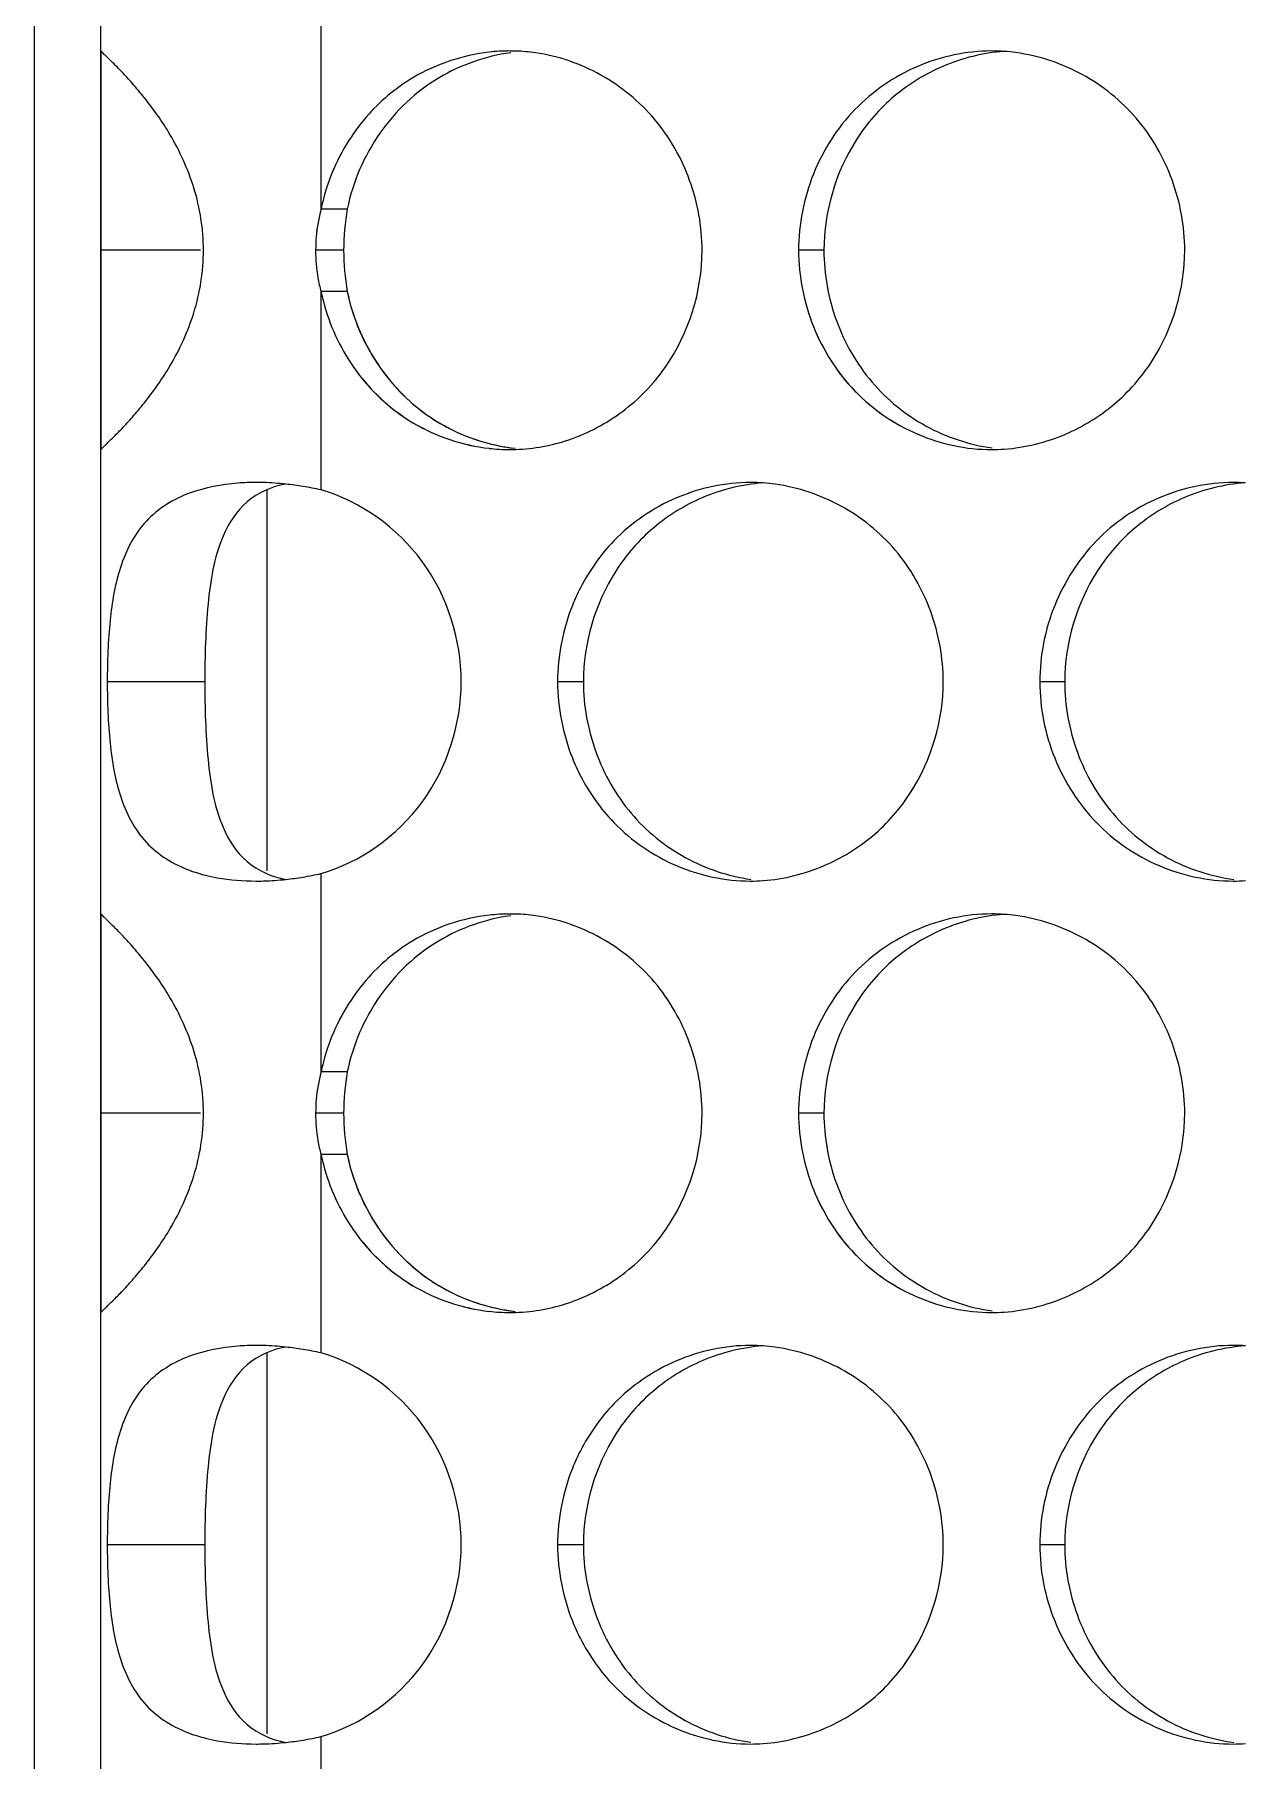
# Model space of a CAD drawing. Header units: millimetres. Extents: x 1177 to 4147, y 93 to 2194.
# Drawn here: x 1597.49 to 1615.72, y 1661.12 to 1687.1 of the extents above; entities that cross this region are included whole.
import ezdxf

# ---------------------------------------------------------------- set-up
doc = ezdxf.new("R2010")
doc.units = ezdxf.units.MM
doc.header["$LTSCALE"] = 0.1
doc.layers.get('0').update_dxf_attribs({"lineweight": 13})
doc.layers.add('标注', color=251, linetype='Continuous', lineweight=9)

msp = doc.modelspace()

# ---------------------------------------------------------------- linework, layer by layer
for p, q in [((1597.49, 1344.895), (1597.49, 1918.895)), ((1598.49, 1647.885), (1598.49, 1875.712)), ((1601.804, 1684.477), (1601.804, 1687.465)), ((1601.804, 1684.477), (1601.804, 1687.464)), ((1601.804, 1680.248), (1601.804, 1683.235)), ((1601.804, 1680.248), (1601.804, 1683.235)), ((1601.804, 1671.486), (1601.804, 1674.474)), ((1601.804, 1671.487), (1601.804, 1674.474)), ((1601.804, 1667.258), (1601.804, 1670.245)), ((1601.804, 1667.258), (1601.804, 1670.245)), ((1601.804, 1658.496), (1601.804, 1661.484)), ((1601.804, 1658.497), (1601.804, 1661.484))]:
    msp.add_line(p, q)
at = {"layer": '标注'}
for p, q in [((1598.49, 1686.856), (1598.49, 1693.847)), ((1598.49, 1686.856), (1598.49, 1680.856)), ((1602.199, 1684.477), (1601.804, 1684.477)), ((1602.199, 1684.477), (1601.804, 1684.477)), ((1599.99, 1683.856), (1598.49, 1683.856)), ((1599.99, 1683.856), (1598.49, 1683.856)), ((1602.145, 1683.856), (1601.723, 1683.856)), ((1602.145, 1683.856), (1601.723, 1683.856)), ((1609.376, 1683.856), (1608.994, 1683.856)), ((1609.376, 1683.856), (1608.994, 1683.856)), ((1602.199, 1683.235), (1601.804, 1683.235)), ((1602.199, 1683.235), (1601.804, 1683.235)), ((1598.49, 1673.866), (1598.49, 1680.856)), ((1600.99, 1680.248), (1600.99, 1674.515)), ((1600.054, 1677.361), (1598.586, 1677.361)), ((1605.754, 1677.361), (1605.365, 1677.361)), ((1605.754, 1677.361), (1605.365, 1677.361)), ((1613.002, 1677.361), (1612.627, 1677.361)), ((1598.49, 1673.866), (1598.49, 1667.866)), ((1602.199, 1671.487), (1601.804, 1671.487)), ((1602.199, 1671.487), (1601.804, 1671.487)), ((1599.99, 1670.866), (1598.49, 1670.866)), ((1599.99, 1670.866), (1598.49, 1670.866)), ((1602.145, 1670.866), (1601.723, 1670.866)), ((1602.145, 1670.866), (1601.723, 1670.866)), ((1609.376, 1670.866), (1608.994, 1670.866)), ((1609.376, 1670.866), (1608.994, 1670.866)), ((1602.199, 1670.245), (1601.804, 1670.245)), ((1602.199, 1670.245), (1601.804, 1670.245)), ((1598.49, 1660.875), (1598.49, 1667.866)), ((1600.99, 1667.258), (1600.99, 1661.525)), ((1600.054, 1664.371), (1598.586, 1664.371)), ((1605.754, 1664.371), (1605.365, 1664.371)), ((1605.754, 1664.371), (1605.365, 1664.371)), ((1613.002, 1664.371), (1612.627, 1664.371))]:
    msp.add_line(p, q, dxfattribs=at)
for centre, radius, start, end in [((1604.65, 1684.054), 2.802, 90.0177, 96.4449), ((1604.65, 1684.054), 2.802, 90.0177, 96.4449), ((1604.649, 1684.108), 2.747, 88.1301, 90.0018), ((1604.649, 1684.108), 2.747, 88.1301, 90.0018), ((1604.651, 1684.154), 2.702, 81.8471, 88.1347), ((1604.651, 1684.154), 2.702, 81.8471, 88.1347), ((1611.9, 1684.16), 2.696, 85.9382, 89.991), ((1611.9, 1684.16), 2.696, 85.9382, 89.991), ((1611.895, 1684.098), 2.759, 82.2487, 85.9388), ((1611.895, 1684.098), 2.759, 82.2487, 85.9388), ((1604.723, 1683.881), 2.979, 165.4586, 168.4449), ((1604.723, 1683.881), 2.979, 165.4586, 168.4449), ((1604.167, 1683.853), 2.444, 165.1989, 175.0623), ((1605.733, 1683.858), 3.588, 170.0517, 180.0201), ((1605.733, 1683.858), 3.588, 170.0517, 180.0201), ((1604.167, 1683.853), 2.444, 170.852, 175.0623), ((1604.141, 1683.856), 2.418, 175.0848, 179.9974), ((1604.141, 1683.856), 2.418, 175.0848, 179.9974), ((1604.15, 1683.857), 2.428, 180.0174, 189.8517), ((1604.15, 1683.857), 2.428, 180.0174, 189.8517), ((1605.733, 1683.855), 3.588, 179.9799, 189.9483), ((1605.733, 1683.855), 3.588, 179.9799, 189.9483), ((1604.173, 1683.861), 2.451, 189.8577, 194.7995), ((1604.173, 1683.861), 2.451, 189.8577, 194.7995), ((1604.723, 1683.832), 2.979, 191.5551, 194.5414), ((1604.723, 1683.832), 2.979, 191.5551, 194.5414), ((1604.65, 1683.659), 2.802, 263.5551, 269.9823), ((1604.65, 1683.659), 2.802, 263.5551, 269.9823), ((1604.649, 1683.604), 2.747, 269.9982, 271.8699), ((1604.649, 1683.604), 2.747, 269.9982, 271.8699), ((1611.9, 1683.552), 2.696, 270.009, 274.0618), ((1611.9, 1683.552), 2.696, 270.009, 274.0618), ((1600.787, 1675.793), 4.569, 80.5968, 83.849), ((1600.764, 1675.653), 4.712, 77.2525, 80.6025), ((1608.267, 1677.671), 2.69, 85.8545, 89.9907), ((1608.267, 1677.671), 2.69, 85.8545, 89.9907), ((1608.263, 1677.607), 2.754, 82.091, 85.8551), ((1608.263, 1677.607), 2.754, 82.091, 85.8551), ((1615.536, 1677.659), 2.702, 86.0214, 89.9914), ((1600.764, 1679.07), 4.712, 279.3975, 282.7475), ((1600.787, 1678.929), 4.569, 276.151, 279.4032), ((1608.267, 1677.051), 2.69, 270.0093, 274.1455), ((1608.267, 1677.051), 2.69, 270.0093, 274.1455), ((1615.536, 1677.063), 2.702, 270.0086, 273.9786), ((1604.65, 1671.063), 2.802, 90.0177, 96.4449), ((1604.65, 1671.063), 2.802, 90.0177, 96.4449), ((1604.649, 1671.118), 2.747, 88.1301, 90.0018), ((1604.649, 1671.118), 2.747, 88.1301, 90.0018), ((1604.651, 1671.164), 2.702, 81.8471, 88.1347), ((1604.651, 1671.164), 2.702, 81.8471, 88.1347), ((1611.9, 1671.17), 2.696, 85.9382, 89.991), ((1611.9, 1671.17), 2.696, 85.9382, 89.991), ((1611.895, 1671.107), 2.759, 82.2487, 85.9388), ((1611.895, 1671.107), 2.759, 82.2487, 85.9388), ((1604.723, 1670.89), 2.979, 165.4586, 168.4449), ((1604.723, 1670.89), 2.979, 165.4586, 168.4449), ((1604.167, 1670.863), 2.444, 165.1989, 175.0623), ((1604.167, 1670.863), 2.444, 165.1989, 175.0623), ((1605.733, 1670.867), 3.588, 170.0517, 180.0201), ((1605.733, 1670.867), 3.588, 170.0517, 180.0201), ((1604.141, 1670.866), 2.418, 175.0848, 179.9974), ((1604.141, 1670.866), 2.418, 175.0848, 179.9974), ((1604.15, 1670.867), 2.428, 180.0174, 189.8517), ((1604.15, 1670.867), 2.428, 180.0174, 189.8517), ((1605.733, 1670.865), 3.588, 179.9799, 189.9483), ((1605.733, 1670.865), 3.588, 179.9799, 189.9483), ((1604.173, 1670.871), 2.451, 189.8577, 194.7995), ((1604.173, 1670.871), 2.451, 189.8577, 194.7995), ((1604.723, 1670.842), 2.979, 191.5551, 194.5414), ((1604.723, 1670.842), 2.979, 191.5551, 194.5414), ((1604.65, 1670.669), 2.802, 263.5551, 269.9823), ((1604.65, 1670.669), 2.802, 263.5551, 269.9823), ((1604.649, 1670.614), 2.747, 269.9982, 271.8699), ((1604.649, 1670.614), 2.747, 269.9982, 271.8699), ((1611.9, 1670.562), 2.696, 270.009, 274.0618), ((1611.9, 1670.562), 2.696, 270.009, 274.0618), ((1600.787, 1662.803), 4.569, 80.5968, 83.849), ((1600.764, 1662.662), 4.712, 77.2525, 80.6025), ((1608.267, 1664.681), 2.69, 85.8545, 89.9907), ((1608.267, 1664.681), 2.69, 85.8545, 89.9907), ((1608.263, 1664.617), 2.754, 82.091, 85.8551), ((1608.263, 1664.617), 2.754, 82.091, 85.8551), ((1615.536, 1664.669), 2.702, 86.0214, 89.9914), ((1600.764, 1666.079), 4.712, 279.3975, 282.7475), ((1600.787, 1665.938), 4.569, 276.151, 279.4032), ((1608.267, 1664.061), 2.69, 270.0093, 274.1455), ((1608.267, 1664.061), 2.69, 270.0093, 274.1455), ((1615.536, 1664.073), 2.702, 270.0086, 273.9786)]:
    msp.add_arc(centre, radius, start, end, dxfattribs=at)
msp.add_spline([(2027.49, 1819.182), (1864.296, 1806.369), (1766.772, 1737.15), (1658.757, 1615.796), (1597.49, 1595.163)], degree=3, dxfattribs=at)
for points, knots in [([(1599.529, 1685.6), (1599.415, 1685.793), (1599.231, 1686.054), (1598.975, 1686.357), (1598.816, 1686.532), (1598.684, 1686.666), (1598.593, 1686.754), (1598.54, 1686.806), (1598.513, 1686.831), (1598.501, 1686.847), (1598.49, 1686.853), (1598.49, 1686.856)], [0, 0, 0, 0, 0.411334, 0.583273, 0.72846, 0.84462, 0.929419, 0.959592, 0.981476, 0.994971, 1, 1, 1, 1]), ([(1599.529, 1685.6), (1599.415, 1685.793), (1599.231, 1686.054), (1598.975, 1686.357), (1598.816, 1686.532), (1598.684, 1686.666), (1598.593, 1686.754), (1598.54, 1686.806), (1598.513, 1686.831), (1598.501, 1686.847), (1598.49, 1686.853), (1598.49, 1686.856)], [0, 0, 0, 0, 0.411334, 0.583273, 0.72846, 0.84462, 0.929419, 0.959592, 0.981476, 0.994971, 1, 1, 1, 1]), ([(1607.542, 1683.856), (1607.542, 1684.213), (1607.413, 1684.927), (1606.879, 1685.867), (1606.051, 1686.547), (1605.377, 1686.779), (1605.034, 1686.828)], [0, 0, 0, 0, 0.253589, 0.505104, 0.753724, 1, 1, 1, 1]), ([(1607.542, 1683.856), (1607.542, 1684.213), (1607.413, 1684.927), (1606.879, 1685.867), (1606.051, 1686.547), (1605.377, 1686.779), (1605.034, 1686.828)], [0, 0, 0, 0, 0.253589, 0.505104, 0.753724, 1, 1, 1, 1]), ([(1614.809, 1683.856), (1614.809, 1684.215), (1614.677, 1684.934), (1614.136, 1685.879), (1613.296, 1686.558), (1612.613, 1686.784), (1612.267, 1686.831)], [0, 0, 0, 0, 0.253362, 0.504807, 0.753291, 1, 1, 1, 1]), ([(1614.809, 1683.856), (1614.809, 1684.215), (1614.677, 1684.934), (1614.136, 1685.879), (1613.296, 1686.558), (1612.613, 1686.784), (1612.267, 1686.831)], [0, 0, 0, 0, 0.253362, 0.504807, 0.753291, 1, 1, 1, 1]), ([(1603.581, 1686.453), (1603.231, 1686.244), (1602.616, 1685.66), (1602.282, 1684.883), (1602.199, 1684.477)], [0, 0, 0, 0, 0.496153, 1, 1, 1, 1]), ([(1603.581, 1686.453), (1603.231, 1686.244), (1602.616, 1685.66), (1602.282, 1684.883), (1602.199, 1684.477)], [0, 0, 0, 0, 0.496153, 1, 1, 1, 1]), ([(1603.188, 1686.452), (1602.924, 1686.296), (1602.605, 1686.024), (1602.353, 1685.701), (1602.294, 1685.616)], [0, 0, 0, 0, 0.747671, 1, 1, 1, 1]), ([(1603.188, 1686.452), (1602.924, 1686.296), (1602.605, 1686.024), (1602.353, 1685.701), (1602.294, 1685.616)], [0, 0, 0, 0, 0.747671, 1, 1, 1, 1]), ([(1611.168, 1686.625), (1610.905, 1686.512), (1610.405, 1686.206), (1609.639, 1685.328), (1609.376, 1684.436), (1609.376, 1683.856)], [0, 0, 0, 0, 0.248135, 0.498077, 1, 1, 1, 1]), ([(1611.168, 1686.625), (1610.905, 1686.512), (1610.405, 1686.206), (1609.639, 1685.328), (1609.376, 1684.436), (1609.376, 1683.856)], [0, 0, 0, 0, 0.248135, 0.498077, 1, 1, 1, 1]), ([(1600.034, 1683.856), (1600.034, 1684.173), (1599.936, 1684.787), (1599.678, 1685.347), (1599.529, 1685.6)], [0, 0, 0, 0, 0.519273, 1, 1, 1, 1]), ([(1600.034, 1683.856), (1600.034, 1684.173), (1599.936, 1684.787), (1599.678, 1685.347), (1599.529, 1685.6)], [0, 0, 0, 0, 0.519273, 1, 1, 1, 1]), ([(1599.529, 1682.113), (1599.678, 1682.366), (1599.936, 1682.925), (1600.034, 1683.539), (1600.034, 1683.856)], [0, 0, 0, 0, 0.480727, 1, 1, 1, 1]), ([(1599.529, 1682.113), (1599.678, 1682.366), (1599.936, 1682.925), (1600.034, 1683.539), (1600.034, 1683.856)], [0, 0, 0, 0, 0.480727, 1, 1, 1, 1]), ([(1605.535, 1681.005), (1605.824, 1681.103), (1606.377, 1681.395), (1607.244, 1682.285), (1607.542, 1683.24), (1607.542, 1683.856)], [0, 0, 0, 0, 0.248219, 0.498355, 1, 1, 1, 1]), ([(1605.535, 1681.005), (1605.824, 1681.103), (1606.377, 1681.395), (1607.244, 1682.285), (1607.542, 1683.24), (1607.542, 1683.856)], [0, 0, 0, 0, 0.248219, 0.498355, 1, 1, 1, 1]), ([(1609.376, 1683.856), (1609.376, 1683.498), (1609.507, 1682.779), (1610.045, 1681.834), (1610.883, 1681.155), (1611.564, 1680.929), (1611.909, 1680.881)], [0, 0, 0, 0, 0.253649, 0.50519, 0.753532, 1, 1, 1, 1]), ([(1609.376, 1683.856), (1609.376, 1683.498), (1609.507, 1682.779), (1610.045, 1681.834), (1610.883, 1681.155), (1611.564, 1680.929), (1611.909, 1680.881)], [0, 0, 0, 0, 0.253649, 0.50519, 0.753532, 1, 1, 1, 1]), ([(1613.012, 1681.088), (1613.275, 1681.201), (1613.776, 1681.507), (1614.545, 1682.385), (1614.809, 1683.277), (1614.809, 1683.856)], [0, 0, 0, 0, 0.248395, 0.498438, 1, 1, 1, 1]), ([(1613.012, 1681.088), (1613.275, 1681.201), (1613.776, 1681.507), (1614.545, 1682.385), (1614.809, 1683.277), (1614.809, 1683.856)], [0, 0, 0, 0, 0.248395, 0.498438, 1, 1, 1, 1]), ([(1602.199, 1683.235), (1602.322, 1682.635), (1602.801, 1681.763), (1603.828, 1681.075), (1604.425, 1680.909), (1604.726, 1680.875)], [0, 0, 0, 0, 0.502195, 0.75184, 1, 1, 1, 1]), ([(1602.199, 1683.235), (1602.282, 1682.83), (1602.616, 1682.052), (1603.231, 1681.468), (1603.581, 1681.26)], [0, 0, 0, 0, 0.503847, 1, 1, 1, 1]), ([(1609.218, 1682.709), (1609.362, 1682.351), (1609.783, 1681.682), (1610.438, 1681.238), (1610.789, 1681.088)], [0, 0, 0, 0, 0.502933, 1, 1, 1, 1]), ([(1598.49, 1680.856), (1598.49, 1680.859), (1598.501, 1680.866), (1598.513, 1680.882), (1598.54, 1680.906), (1598.593, 1680.959), (1598.684, 1681.047), (1598.816, 1681.181), (1598.975, 1681.355), (1599.231, 1681.659), (1599.415, 1681.92), (1599.529, 1682.113)], [0, 0, 0, 0, 0.005029, 0.018524, 0.040408, 0.070581, 0.15538, 0.27154, 0.416727, 0.588666, 1, 1, 1, 1]), ([(1598.49, 1680.856), (1598.49, 1680.859), (1598.501, 1680.866), (1598.513, 1680.882), (1598.54, 1680.906), (1598.593, 1680.959), (1598.684, 1681.047), (1598.816, 1681.181), (1598.975, 1681.355), (1599.231, 1681.659), (1599.415, 1681.92), (1599.529, 1682.113)], [0, 0, 0, 0, 0.005029, 0.018524, 0.040408, 0.070581, 0.15538, 0.27154, 0.416727, 0.588666, 1, 1, 1, 1]), ([(1602.294, 1682.097), (1602.528, 1681.762), (1603.137, 1681.184), (1603.934, 1680.92), (1604.336, 1680.875)], [0, 0, 0, 0, 0.502556, 1, 1, 1, 1]), ([(1602.294, 1682.097), (1602.353, 1682.012), (1602.605, 1681.688), (1602.924, 1681.417), (1603.188, 1681.26)], [0, 0, 0, 0, 0.252329, 1, 1, 1, 1]), ([(1599.826, 1680.2), (1599.583, 1680.11), (1599.114, 1679.823), (1598.865, 1679.334), (1598.783, 1679.081)], [0, 0, 0, 0, 0.492021, 1, 1, 1, 1]), ([(1600.826, 1680.361), (1600.735, 1680.361), (1600.397, 1680.349), (1600.058, 1680.286), (1599.826, 1680.2)], [0, 0, 0, 0, 0.267795, 1, 1, 1, 1]), ([(1601.27, 1680.337), (1601.061, 1680.298), (1600.65, 1680.117), (1600.412, 1679.744), (1600.329, 1679.551)], [0, 0, 0, 0, 0.503158, 1, 1, 1, 1]), ([(1601.276, 1680.336), (1601.163, 1680.348), (1601.013, 1680.359), (1600.863, 1680.361), (1600.826, 1680.361)], [0, 0, 0, 0, 0.755047, 1, 1, 1, 1]), ([(1603.915, 1677.361), (1603.915, 1677.996), (1603.512, 1679.288), (1602.401, 1680.074), (1601.804, 1680.248)], [0, 0, 0, 0, 0.504977, 1, 1, 1, 1]), ([(1611.173, 1677.361), (1611.173, 1677.719), (1611.042, 1678.437), (1610.504, 1679.381), (1609.667, 1680.06), (1608.987, 1680.287), (1608.642, 1680.335)], [0, 0, 0, 0, 0.253482, 0.504988, 0.753424, 1, 1, 1, 1]), ([(1611.173, 1677.361), (1611.173, 1677.719), (1611.042, 1678.437), (1610.504, 1679.381), (1609.667, 1680.06), (1608.987, 1680.287), (1608.642, 1680.335)], [0, 0, 0, 0, 0.253482, 0.504988, 0.753424, 1, 1, 1, 1]), ([(1607.544, 1680.13), (1607.281, 1680.017), (1606.782, 1679.711), (1606.016, 1678.832), (1605.754, 1677.94), (1605.754, 1677.361)], [0, 0, 0, 0, 0.248013, 0.497923, 1, 1, 1, 1]), ([(1607.544, 1680.13), (1607.281, 1680.017), (1606.782, 1679.711), (1606.016, 1678.832), (1605.754, 1677.94), (1605.754, 1677.361)], [0, 0, 0, 0, 0.248013, 0.497923, 1, 1, 1, 1]), ([(1614.797, 1680.13), (1614.533, 1680.017), (1614.033, 1679.711), (1613.266, 1678.833), (1613.002, 1677.941), (1613.002, 1677.361)], [0, 0, 0, 0, 0.248254, 0.498229, 1, 1, 1, 1]), ([(1600.329, 1679.551), (1600.192, 1679.231), (1600.075, 1678.487), (1600.054, 1677.752), (1600.054, 1677.361)], [0, 0, 0, 0, 0.47064, 1, 1, 1, 1]), ([(1606.214, 1679.482), (1606.013, 1679.274), (1605.785, 1678.951), (1605.625, 1678.599), (1605.589, 1678.508)], [0, 0, 0, 0, 0.747989, 1, 1, 1, 1]), ([(1606.214, 1679.482), (1606.013, 1679.274), (1605.785, 1678.951), (1605.625, 1678.599), (1605.589, 1678.508)], [0, 0, 0, 0, 0.747989, 1, 1, 1, 1]), ([(1598.783, 1679.081), (1598.701, 1678.824), (1598.607, 1678.248), (1598.586, 1677.67), (1598.586, 1677.361)], [0, 0, 0, 0, 0.466285, 1, 1, 1, 1]), ([(1598.586, 1677.361), (1598.586, 1677.052), (1598.607, 1676.474), (1598.701, 1675.899), (1598.783, 1675.642)], [0, 0, 0, 0, 0.533715, 1, 1, 1, 1]), ([(1600.054, 1677.361), (1600.054, 1676.97), (1600.075, 1676.235), (1600.192, 1675.491), (1600.329, 1675.172)], [0, 0, 0, 0, 0.52936, 1, 1, 1, 1]), ([(1601.804, 1674.474), (1602.401, 1674.648), (1603.512, 1675.435), (1603.915, 1676.727), (1603.915, 1677.361)], [0, 0, 0, 0, 0.495023, 1, 1, 1, 1]), ([(1605.754, 1677.361), (1605.754, 1677.003), (1605.885, 1676.286), (1606.42, 1675.342), (1607.254, 1674.663), (1607.933, 1674.435), (1608.277, 1674.387)], [0, 0, 0, 0, 0.253771, 0.505372, 0.753666, 1, 1, 1, 1]), ([(1605.754, 1677.361), (1605.754, 1677.003), (1605.885, 1676.286), (1606.42, 1675.342), (1607.254, 1674.663), (1607.933, 1674.435), (1608.277, 1674.387)], [0, 0, 0, 0, 0.253771, 0.505372, 0.753666, 1, 1, 1, 1]), ([(1609.378, 1674.593), (1609.642, 1674.706), (1610.142, 1675.011), (1610.909, 1675.89), (1611.173, 1676.782), (1611.173, 1677.361)], [0, 0, 0, 0, 0.248275, 0.498285, 1, 1, 1, 1]), ([(1609.378, 1674.593), (1609.642, 1674.706), (1610.142, 1675.011), (1610.909, 1675.89), (1611.173, 1676.782), (1611.173, 1677.361)], [0, 0, 0, 0, 0.248275, 0.498285, 1, 1, 1, 1]), ([(1613.002, 1677.361), (1613.002, 1677.002), (1613.134, 1676.282), (1613.675, 1675.336), (1614.516, 1674.657), (1615.2, 1674.432), (1615.546, 1674.385)], [0, 0, 0, 0, 0.253529, 0.50501, 0.753401, 1, 1, 1, 1]), ([(1605.589, 1676.214), (1605.625, 1676.123), (1605.785, 1675.771), (1606.013, 1675.449), (1606.214, 1675.241)], [0, 0, 0, 0, 0.252011, 1, 1, 1, 1]), ([(1605.589, 1676.214), (1605.625, 1676.123), (1605.785, 1675.771), (1606.013, 1675.449), (1606.214, 1675.241)], [0, 0, 0, 0, 0.252011, 1, 1, 1, 1]), ([(1598.783, 1675.642), (1598.865, 1675.388), (1599.114, 1674.899), (1599.583, 1674.613), (1599.826, 1674.523)], [0, 0, 0, 0, 0.507979, 1, 1, 1, 1]), ([(1600.329, 1675.172), (1600.412, 1674.978), (1600.65, 1674.606), (1601.061, 1674.424), (1601.27, 1674.386)], [0, 0, 0, 0, 0.496842, 1, 1, 1, 1]), ([(1600.063, 1674.449), (1600.122, 1674.434), (1600.373, 1674.381), (1600.631, 1674.362), (1600.826, 1674.361)], [0, 0, 0, 0, 0.237726, 1, 1, 1, 1]), ([(1600.826, 1674.361), (1600.863, 1674.361), (1601.013, 1674.363), (1601.163, 1674.374), (1601.276, 1674.386)], [0, 0, 0, 0, 0.244953, 1, 1, 1, 1]), ([(1599.529, 1672.609), (1599.415, 1672.802), (1599.231, 1673.064), (1598.975, 1673.367), (1598.816, 1673.541), (1598.684, 1673.676), (1598.593, 1673.764), (1598.54, 1673.816), (1598.513, 1673.84), (1598.501, 1673.857), (1598.49, 1673.863), (1598.49, 1673.866)], [0, 0, 0, 0, 0.411334, 0.583273, 0.72846, 0.84462, 0.929419, 0.959592, 0.981476, 0.994971, 1, 1, 1, 1]), ([(1599.529, 1672.609), (1599.415, 1672.802), (1599.231, 1673.064), (1598.975, 1673.367), (1598.816, 1673.541), (1598.684, 1673.676), (1598.593, 1673.764), (1598.54, 1673.816), (1598.513, 1673.84), (1598.501, 1673.857), (1598.49, 1673.863), (1598.49, 1673.866)], [0, 0, 0, 0, 0.411334, 0.583273, 0.72846, 0.84462, 0.929419, 0.959592, 0.981476, 0.994971, 1, 1, 1, 1]), ([(1607.542, 1670.866), (1607.542, 1671.222), (1607.413, 1671.937), (1606.879, 1672.877), (1606.051, 1673.556), (1605.377, 1673.789), (1605.034, 1673.838)], [0, 0, 0, 0, 0.253589, 0.505104, 0.753724, 1, 1, 1, 1]), ([(1607.542, 1670.866), (1607.542, 1671.222), (1607.413, 1671.937), (1606.879, 1672.877), (1606.051, 1673.556), (1605.377, 1673.789), (1605.034, 1673.838)], [0, 0, 0, 0, 0.253589, 0.505104, 0.753724, 1, 1, 1, 1]), ([(1614.809, 1670.866), (1614.809, 1671.225), (1614.677, 1671.944), (1614.136, 1672.889), (1613.296, 1673.568), (1612.613, 1673.794), (1612.267, 1673.841)], [0, 0, 0, 0, 0.253362, 0.504807, 0.753291, 1, 1, 1, 1]), ([(1614.809, 1670.866), (1614.809, 1671.225), (1614.677, 1671.944), (1614.136, 1672.889), (1613.296, 1673.568), (1612.613, 1673.794), (1612.267, 1673.841)], [0, 0, 0, 0, 0.253362, 0.504807, 0.753291, 1, 1, 1, 1]), ([(1603.581, 1673.462), (1603.231, 1673.254), (1602.616, 1672.67), (1602.282, 1671.892), (1602.199, 1671.487)], [0, 0, 0, 0, 0.496153, 1, 1, 1, 1]), ([(1603.581, 1673.462), (1603.231, 1673.254), (1602.616, 1672.67), (1602.282, 1671.892), (1602.199, 1671.487)], [0, 0, 0, 0, 0.496153, 1, 1, 1, 1]), ([(1603.188, 1673.462), (1602.924, 1673.305), (1602.605, 1673.034), (1602.353, 1672.71), (1602.294, 1672.625)], [0, 0, 0, 0, 0.747671, 1, 1, 1, 1]), ([(1603.188, 1673.462), (1602.924, 1673.305), (1602.605, 1673.034), (1602.353, 1672.71), (1602.294, 1672.625)], [0, 0, 0, 0, 0.747671, 1, 1, 1, 1]), ([(1611.168, 1673.635), (1610.905, 1673.522), (1610.405, 1673.216), (1609.639, 1672.337), (1609.376, 1671.445), (1609.376, 1670.866)], [0, 0, 0, 0, 0.248135, 0.498077, 1, 1, 1, 1]), ([(1611.168, 1673.635), (1610.905, 1673.522), (1610.405, 1673.216), (1609.639, 1672.337), (1609.376, 1671.445), (1609.376, 1670.866)], [0, 0, 0, 0, 0.248135, 0.498077, 1, 1, 1, 1]), ([(1600.034, 1670.866), (1600.034, 1671.183), (1599.936, 1671.797), (1599.678, 1672.357), (1599.529, 1672.609)], [0, 0, 0, 0, 0.519273, 1, 1, 1, 1]), ([(1600.034, 1670.866), (1600.034, 1671.183), (1599.936, 1671.797), (1599.678, 1672.357), (1599.529, 1672.609)], [0, 0, 0, 0, 0.519273, 1, 1, 1, 1]), ([(1599.529, 1669.123), (1599.678, 1669.375), (1599.936, 1669.935), (1600.034, 1670.549), (1600.034, 1670.866)], [0, 0, 0, 0, 0.480727, 1, 1, 1, 1]), ([(1599.529, 1669.123), (1599.678, 1669.375), (1599.936, 1669.935), (1600.034, 1670.549), (1600.034, 1670.866)], [0, 0, 0, 0, 0.480727, 1, 1, 1, 1]), ([(1605.535, 1668.014), (1605.824, 1668.112), (1606.377, 1668.404), (1607.244, 1669.295), (1607.542, 1670.25), (1607.542, 1670.866)], [0, 0, 0, 0, 0.248219, 0.498355, 1, 1, 1, 1]), ([(1605.535, 1668.014), (1605.824, 1668.112), (1606.377, 1668.404), (1607.244, 1669.295), (1607.542, 1670.25), (1607.542, 1670.866)], [0, 0, 0, 0, 0.248219, 0.498355, 1, 1, 1, 1]), ([(1609.376, 1670.866), (1609.376, 1670.507), (1609.507, 1669.788), (1610.045, 1668.844), (1610.883, 1668.165), (1611.564, 1667.938), (1611.909, 1667.891)], [0, 0, 0, 0, 0.253649, 0.50519, 0.753532, 1, 1, 1, 1]), ([(1609.376, 1670.866), (1609.376, 1670.507), (1609.507, 1669.788), (1610.045, 1668.844), (1610.883, 1668.165), (1611.564, 1667.938), (1611.909, 1667.891)], [0, 0, 0, 0, 0.253649, 0.50519, 0.753532, 1, 1, 1, 1]), ([(1613.012, 1668.098), (1613.275, 1668.21), (1613.776, 1668.516), (1614.545, 1669.394), (1614.809, 1670.287), (1614.809, 1670.866)], [0, 0, 0, 0, 0.248395, 0.498438, 1, 1, 1, 1]), ([(1613.012, 1668.098), (1613.275, 1668.21), (1613.776, 1668.516), (1614.545, 1669.394), (1614.809, 1670.287), (1614.809, 1670.866)], [0, 0, 0, 0, 0.248395, 0.498438, 1, 1, 1, 1]), ([(1602.199, 1670.245), (1602.322, 1669.644), (1602.801, 1668.773), (1603.828, 1668.085), (1604.425, 1667.918), (1604.726, 1667.884)], [0, 0, 0, 0, 0.502195, 0.75184, 1, 1, 1, 1]), ([(1602.199, 1670.245), (1602.282, 1669.84), (1602.616, 1669.062), (1603.231, 1668.478), (1603.581, 1668.27)], [0, 0, 0, 0, 0.503847, 1, 1, 1, 1]), ([(1609.218, 1669.719), (1609.362, 1669.36), (1609.783, 1668.692), (1610.438, 1668.248), (1610.789, 1668.098)], [0, 0, 0, 0, 0.502933, 1, 1, 1, 1]), ([(1598.49, 1667.866), (1598.49, 1667.869), (1598.501, 1667.875), (1598.513, 1667.892), (1598.54, 1667.916), (1598.593, 1667.968), (1598.684, 1668.056), (1598.816, 1668.191), (1598.975, 1668.365), (1599.231, 1668.668), (1599.415, 1668.93), (1599.529, 1669.123)], [0, 0, 0, 0, 0.005029, 0.018524, 0.040408, 0.070581, 0.15538, 0.27154, 0.416727, 0.588666, 1, 1, 1, 1]), ([(1598.49, 1667.866), (1598.49, 1667.869), (1598.501, 1667.875), (1598.513, 1667.892), (1598.54, 1667.916), (1598.593, 1667.968), (1598.684, 1668.056), (1598.816, 1668.191), (1598.975, 1668.365), (1599.231, 1668.668), (1599.415, 1668.93), (1599.529, 1669.123)], [0, 0, 0, 0, 0.005029, 0.018524, 0.040408, 0.070581, 0.15538, 0.27154, 0.416727, 0.588666, 1, 1, 1, 1]), ([(1602.294, 1669.106), (1602.528, 1668.772), (1603.137, 1668.194), (1603.934, 1667.929), (1604.336, 1667.884)], [0, 0, 0, 0, 0.502556, 1, 1, 1, 1]), ([(1602.294, 1669.106), (1602.353, 1669.022), (1602.605, 1668.698), (1602.924, 1668.427), (1603.188, 1668.27)], [0, 0, 0, 0, 0.252329, 1, 1, 1, 1]), ([(1599.826, 1667.209), (1599.583, 1667.119), (1599.114, 1666.833), (1598.865, 1666.344), (1598.783, 1666.09)], [0, 0, 0, 0, 0.492021, 1, 1, 1, 1]), ([(1600.826, 1667.37), (1600.735, 1667.37), (1600.397, 1667.358), (1600.058, 1667.295), (1599.826, 1667.209)], [0, 0, 0, 0, 0.267795, 1, 1, 1, 1]), ([(1601.27, 1667.346), (1601.061, 1667.308), (1600.65, 1667.126), (1600.412, 1666.754), (1600.329, 1666.56)], [0, 0, 0, 0, 0.503158, 1, 1, 1, 1]), ([(1601.276, 1667.346), (1601.163, 1667.358), (1601.013, 1667.368), (1600.863, 1667.371), (1600.826, 1667.37)], [0, 0, 0, 0, 0.755047, 1, 1, 1, 1]), ([(1603.915, 1664.371), (1603.915, 1665.005), (1603.512, 1666.297), (1602.401, 1667.083), (1601.804, 1667.258)], [0, 0, 0, 0, 0.504977, 1, 1, 1, 1]), ([(1611.173, 1664.371), (1611.173, 1664.729), (1611.042, 1665.447), (1610.504, 1666.39), (1609.667, 1667.07), (1608.987, 1667.297), (1608.642, 1667.345)], [0, 0, 0, 0, 0.253482, 0.504988, 0.753424, 1, 1, 1, 1]), ([(1611.173, 1664.371), (1611.173, 1664.729), (1611.042, 1665.447), (1610.504, 1666.39), (1609.667, 1667.07), (1608.987, 1667.297), (1608.642, 1667.345)], [0, 0, 0, 0, 0.253482, 0.504988, 0.753424, 1, 1, 1, 1]), ([(1607.544, 1667.139), (1607.281, 1667.027), (1606.782, 1666.721), (1606.016, 1665.842), (1605.754, 1664.95), (1605.754, 1664.371)], [0, 0, 0, 0, 0.248013, 0.497923, 1, 1, 1, 1]), ([(1607.544, 1667.139), (1607.281, 1667.027), (1606.782, 1666.721), (1606.016, 1665.842), (1605.754, 1664.95), (1605.754, 1664.371)], [0, 0, 0, 0, 0.248013, 0.497923, 1, 1, 1, 1]), ([(1614.797, 1667.139), (1614.533, 1667.027), (1614.033, 1666.721), (1613.266, 1665.842), (1613.002, 1664.95), (1613.002, 1664.371)], [0, 0, 0, 0, 0.248254, 0.498229, 1, 1, 1, 1]), ([(1600.329, 1666.56), (1600.192, 1666.241), (1600.075, 1665.497), (1600.054, 1664.762), (1600.054, 1664.371)], [0, 0, 0, 0, 0.47064, 1, 1, 1, 1]), ([(1606.214, 1666.491), (1606.013, 1666.283), (1605.785, 1665.961), (1605.625, 1665.609), (1605.589, 1665.518)], [0, 0, 0, 0, 0.747989, 1, 1, 1, 1]), ([(1606.214, 1666.491), (1606.013, 1666.283), (1605.785, 1665.961), (1605.625, 1665.609), (1605.589, 1665.518)], [0, 0, 0, 0, 0.747989, 1, 1, 1, 1]), ([(1598.783, 1666.09), (1598.701, 1665.833), (1598.607, 1665.258), (1598.586, 1664.679), (1598.586, 1664.371)], [0, 0, 0, 0, 0.466285, 1, 1, 1, 1]), ([(1598.586, 1664.371), (1598.586, 1664.062), (1598.607, 1663.484), (1598.701, 1662.908), (1598.783, 1662.651)], [0, 0, 0, 0, 0.533715, 1, 1, 1, 1]), ([(1600.054, 1664.371), (1600.054, 1663.98), (1600.075, 1663.245), (1600.192, 1662.501), (1600.329, 1662.181)], [0, 0, 0, 0, 0.52936, 1, 1, 1, 1]), ([(1601.804, 1661.484), (1602.401, 1661.658), (1603.512, 1662.444), (1603.915, 1663.736), (1603.915, 1664.371)], [0, 0, 0, 0, 0.495023, 1, 1, 1, 1]), ([(1605.754, 1664.371), (1605.754, 1664.013), (1605.885, 1663.295), (1606.42, 1662.352), (1607.254, 1661.672), (1607.933, 1661.445), (1608.277, 1661.397)], [0, 0, 0, 0, 0.253771, 0.505372, 0.753666, 1, 1, 1, 1]), ([(1605.754, 1664.371), (1605.754, 1664.013), (1605.885, 1663.295), (1606.42, 1662.352), (1607.254, 1661.672), (1607.933, 1661.445), (1608.277, 1661.397)], [0, 0, 0, 0, 0.253771, 0.505372, 0.753666, 1, 1, 1, 1]), ([(1609.378, 1661.603), (1609.642, 1661.715), (1610.142, 1662.021), (1610.909, 1662.9), (1611.173, 1663.792), (1611.173, 1664.371)], [0, 0, 0, 0, 0.248275, 0.498285, 1, 1, 1, 1]), ([(1609.378, 1661.603), (1609.642, 1661.715), (1610.142, 1662.021), (1610.909, 1662.9), (1611.173, 1663.792), (1611.173, 1664.371)], [0, 0, 0, 0, 0.248275, 0.498285, 1, 1, 1, 1]), ([(1613.002, 1664.371), (1613.002, 1664.012), (1613.134, 1663.291), (1613.675, 1662.346), (1614.516, 1661.667), (1615.2, 1661.441), (1615.546, 1661.395)], [0, 0, 0, 0, 0.253529, 0.50501, 0.753401, 1, 1, 1, 1]), ([(1605.589, 1663.224), (1605.625, 1663.133), (1605.785, 1662.781), (1606.013, 1662.458), (1606.214, 1662.25)], [0, 0, 0, 0, 0.252011, 1, 1, 1, 1]), ([(1605.589, 1663.224), (1605.625, 1663.133), (1605.785, 1662.781), (1606.013, 1662.458), (1606.214, 1662.25)], [0, 0, 0, 0, 0.252011, 1, 1, 1, 1]), ([(1598.783, 1662.651), (1598.865, 1662.397), (1599.114, 1661.909), (1599.583, 1661.622), (1599.826, 1661.532)], [0, 0, 0, 0, 0.507979, 1, 1, 1, 1]), ([(1600.329, 1662.181), (1600.412, 1661.988), (1600.65, 1661.615), (1601.061, 1661.434), (1601.27, 1661.395)], [0, 0, 0, 0, 0.496842, 1, 1, 1, 1]), ([(1600.063, 1661.459), (1600.122, 1661.444), (1600.373, 1661.391), (1600.631, 1661.371), (1600.826, 1661.371)], [0, 0, 0, 0, 0.237726, 1, 1, 1, 1]), ([(1600.826, 1661.371), (1600.863, 1661.371), (1601.013, 1661.373), (1601.163, 1661.383), (1601.276, 1661.396)], [0, 0, 0, 0, 0.244953, 1, 1, 1, 1])]:
    msp.add_open_spline(points, degree=3, knots=knots, dxfattribs=at)
for points in [[(1604.336, 1686.838), (1603.934, 1686.793), (1603.535, 1686.658), (1603.188, 1686.452)], [(1604.336, 1686.838), (1603.934, 1686.793), (1603.535, 1686.658), (1603.188, 1686.452)], [(1604.66, 1686.83), (1604.283, 1686.778), (1603.909, 1686.647), (1603.581, 1686.453)], [(1604.66, 1686.83), (1604.283, 1686.778), (1603.909, 1686.647), (1603.581, 1686.453)], [(1611.9, 1686.856), (1611.522, 1686.856), (1611.137, 1686.773), (1610.789, 1686.625)], [(1611.9, 1686.856), (1611.522, 1686.856), (1611.137, 1686.773), (1610.789, 1686.625)], [(1612.086, 1686.85), (1611.772, 1686.827), (1611.458, 1686.749), (1611.168, 1686.625)], [(1612.086, 1686.85), (1611.772, 1686.827), (1611.458, 1686.749), (1611.168, 1686.625)], [(1610.789, 1686.625), (1610.438, 1686.474), (1610.11, 1686.251), (1609.844, 1685.977)], [(1610.789, 1686.625), (1610.438, 1686.474), (1610.11, 1686.251), (1609.844, 1685.977)], [(1609.844, 1685.977), (1609.576, 1685.7), (1609.361, 1685.362), (1609.218, 1685.004)], [(1609.844, 1685.977), (1609.576, 1685.7), (1609.361, 1685.362), (1609.218, 1685.004)], [(1602.294, 1685.616), (1602.087, 1685.319), (1601.93, 1684.979), (1601.839, 1684.629)], [(1602.294, 1685.616), (1602.087, 1685.319), (1601.93, 1684.979), (1601.839, 1684.629)], [(1609.218, 1685.004), (1609.073, 1684.642), (1608.994, 1684.246), (1608.994, 1683.856)], [(1609.218, 1685.004), (1609.073, 1684.642), (1608.994, 1684.246), (1608.994, 1683.856)], [(1608.994, 1683.856), (1608.994, 1683.467), (1609.073, 1683.071), (1609.218, 1682.709)], [(1608.994, 1683.856), (1608.994, 1683.467), (1609.073, 1683.071), (1609.218, 1682.709)], [(1601.839, 1683.084), (1601.93, 1682.733), (1602.087, 1682.394), (1602.294, 1682.097)], [(1601.839, 1683.084), (1601.93, 1682.733), (1602.087, 1682.394), (1602.294, 1682.097)], [(1609.218, 1682.709), (1609.361, 1682.351), (1609.576, 1682.013), (1609.844, 1681.736)], [(1609.844, 1681.736), (1610.11, 1681.461), (1610.438, 1681.238), (1610.789, 1681.088)], [(1603.188, 1681.26), (1603.535, 1681.054), (1603.934, 1680.92), (1604.336, 1680.875)], [(1603.581, 1681.26), (1603.927, 1681.054), (1604.326, 1680.92), (1604.726, 1680.875)], [(1604.739, 1680.858), (1605.009, 1680.867), (1605.28, 1680.918), (1605.535, 1681.005)], [(1604.739, 1680.858), (1605.009, 1680.867), (1605.28, 1680.918), (1605.535, 1681.005)], [(1610.789, 1681.088), (1611.137, 1680.939), (1611.522, 1680.856), (1611.9, 1680.856)], [(1610.789, 1681.088), (1611.137, 1680.939), (1611.522, 1680.856), (1611.9, 1680.856)], [(1612.09, 1680.863), (1612.406, 1680.885), (1612.721, 1680.964), (1613.012, 1681.088)], [(1612.09, 1680.863), (1612.406, 1680.885), (1612.721, 1680.964), (1613.012, 1681.088)], [(1608.268, 1680.361), (1607.89, 1680.361), (1607.505, 1680.278), (1607.158, 1680.129)], [(1608.268, 1680.361), (1607.89, 1680.361), (1607.505, 1680.278), (1607.158, 1680.129)], [(1608.457, 1680.354), (1608.145, 1680.331), (1607.832, 1680.253), (1607.544, 1680.13)], [(1608.457, 1680.354), (1608.145, 1680.331), (1607.832, 1680.253), (1607.544, 1680.13)], [(1615.537, 1680.361), (1615.158, 1680.361), (1614.772, 1680.278), (1614.424, 1680.129)], [(1615.72, 1680.355), (1615.404, 1680.333), (1615.088, 1680.254), (1614.797, 1680.13)], [(1607.158, 1680.129), (1606.807, 1679.979), (1606.479, 1679.756), (1606.214, 1679.482)], [(1607.158, 1680.129), (1606.807, 1679.979), (1606.479, 1679.756), (1606.214, 1679.482)], [(1614.424, 1680.129), (1614.073, 1679.979), (1613.744, 1679.756), (1613.478, 1679.482)], [(1613.478, 1679.482), (1613.21, 1679.205), (1612.995, 1678.867), (1612.851, 1678.508)], [(1605.589, 1678.508), (1605.444, 1678.147), (1605.365, 1677.751), (1605.365, 1677.361)], [(1605.589, 1678.508), (1605.444, 1678.147), (1605.365, 1677.751), (1605.365, 1677.361)], [(1612.851, 1678.508), (1612.706, 1678.147), (1612.627, 1677.751), (1612.627, 1677.361)], [(1605.365, 1677.361), (1605.365, 1676.972), (1605.444, 1676.576), (1605.589, 1676.214)], [(1605.365, 1677.361), (1605.365, 1676.972), (1605.444, 1676.576), (1605.589, 1676.214)], [(1612.627, 1677.361), (1612.627, 1676.971), (1612.706, 1676.575), (1612.851, 1676.214)], [(1612.851, 1676.214), (1612.995, 1675.856), (1613.21, 1675.518), (1613.478, 1675.241)], [(1606.214, 1675.241), (1606.479, 1674.966), (1606.807, 1674.743), (1607.158, 1674.593)], [(1606.214, 1675.241), (1606.479, 1674.966), (1606.807, 1674.743), (1607.158, 1674.593)], [(1613.478, 1675.241), (1613.744, 1674.966), (1614.073, 1674.743), (1614.424, 1674.593)], [(1599.826, 1674.523), (1599.903, 1674.494), (1599.983, 1674.47), (1600.063, 1674.449)], [(1607.158, 1674.593), (1607.505, 1674.444), (1607.89, 1674.361), (1608.268, 1674.361)], [(1607.158, 1674.593), (1607.505, 1674.444), (1607.89, 1674.361), (1608.268, 1674.361)], [(1608.462, 1674.368), (1608.775, 1674.391), (1609.089, 1674.469), (1609.378, 1674.593)], [(1608.462, 1674.368), (1608.775, 1674.391), (1609.089, 1674.469), (1609.378, 1674.593)], [(1614.424, 1674.593), (1614.772, 1674.444), (1615.158, 1674.361), (1615.537, 1674.361)], [(1604.336, 1673.848), (1603.934, 1673.802), (1603.535, 1673.668), (1603.188, 1673.462)], [(1604.336, 1673.848), (1603.934, 1673.802), (1603.535, 1673.668), (1603.188, 1673.462)], [(1604.66, 1673.839), (1604.283, 1673.788), (1603.909, 1673.657), (1603.581, 1673.462)], [(1604.66, 1673.839), (1604.283, 1673.788), (1603.909, 1673.657), (1603.581, 1673.462)], [(1611.9, 1673.866), (1611.522, 1673.866), (1611.137, 1673.783), (1610.789, 1673.634)], [(1611.9, 1673.866), (1611.522, 1673.866), (1611.137, 1673.783), (1610.789, 1673.634)], [(1612.086, 1673.859), (1611.772, 1673.837), (1611.458, 1673.759), (1611.168, 1673.635)], [(1612.086, 1673.859), (1611.772, 1673.837), (1611.458, 1673.759), (1611.168, 1673.635)], [(1610.789, 1673.634), (1610.438, 1673.484), (1610.11, 1673.261), (1609.844, 1672.987)], [(1610.789, 1673.634), (1610.438, 1673.484), (1610.11, 1673.261), (1609.844, 1672.987)], [(1609.844, 1672.987), (1609.576, 1672.709), (1609.361, 1672.371), (1609.218, 1672.013)], [(1609.844, 1672.987), (1609.576, 1672.709), (1609.361, 1672.371), (1609.218, 1672.013)], [(1602.294, 1672.625), (1602.087, 1672.328), (1601.93, 1671.989), (1601.839, 1671.638)], [(1602.294, 1672.625), (1602.087, 1672.328), (1601.93, 1671.989), (1601.839, 1671.638)], [(1609.218, 1672.013), (1609.073, 1671.652), (1608.994, 1671.256), (1608.994, 1670.866)], [(1609.218, 1672.013), (1609.073, 1671.652), (1608.994, 1671.256), (1608.994, 1670.866)], [(1608.994, 1670.866), (1608.994, 1670.476), (1609.073, 1670.08), (1609.218, 1669.719)], [(1608.994, 1670.866), (1608.994, 1670.476), (1609.073, 1670.08), (1609.218, 1669.719)], [(1601.839, 1670.094), (1601.93, 1669.743), (1602.087, 1669.404), (1602.294, 1669.106)], [(1601.839, 1670.094), (1601.93, 1669.743), (1602.087, 1669.404), (1602.294, 1669.106)], [(1609.218, 1669.719), (1609.361, 1669.361), (1609.576, 1669.022), (1609.844, 1668.745)], [(1609.844, 1668.745), (1610.11, 1668.471), (1610.438, 1668.248), (1610.789, 1668.098)], [(1603.188, 1668.27), (1603.535, 1668.064), (1603.934, 1667.929), (1604.336, 1667.884)], [(1603.581, 1668.27), (1603.927, 1668.064), (1604.326, 1667.929), (1604.726, 1667.884)], [(1604.739, 1667.868), (1605.009, 1667.877), (1605.28, 1667.928), (1605.535, 1668.014)], [(1604.739, 1667.868), (1605.009, 1667.877), (1605.28, 1667.928), (1605.535, 1668.014)], [(1610.789, 1668.098), (1611.137, 1667.949), (1611.522, 1667.866), (1611.9, 1667.866)], [(1610.789, 1668.098), (1611.137, 1667.949), (1611.522, 1667.866), (1611.9, 1667.866)], [(1612.09, 1667.873), (1612.406, 1667.895), (1612.721, 1667.973), (1613.012, 1668.098)], [(1612.09, 1667.873), (1612.406, 1667.895), (1612.721, 1667.973), (1613.012, 1668.098)], [(1608.268, 1667.371), (1607.89, 1667.371), (1607.505, 1667.288), (1607.158, 1667.139)], [(1608.268, 1667.371), (1607.89, 1667.371), (1607.505, 1667.288), (1607.158, 1667.139)], [(1608.457, 1667.364), (1608.145, 1667.341), (1607.832, 1667.263), (1607.544, 1667.139)], [(1608.457, 1667.364), (1608.145, 1667.341), (1607.832, 1667.263), (1607.544, 1667.139)], [(1615.537, 1667.371), (1615.158, 1667.371), (1614.772, 1667.288), (1614.424, 1667.139)], [(1615.72, 1667.364), (1615.404, 1667.342), (1615.088, 1667.264), (1614.797, 1667.139)], [(1607.158, 1667.139), (1606.807, 1666.989), (1606.479, 1666.766), (1606.214, 1666.491)], [(1607.158, 1667.139), (1606.807, 1666.989), (1606.479, 1666.766), (1606.214, 1666.491)], [(1614.424, 1667.139), (1614.073, 1666.989), (1613.744, 1666.766), (1613.478, 1666.491)], [(1613.478, 1666.491), (1613.21, 1666.214), (1612.995, 1665.876), (1612.851, 1665.518)], [(1605.589, 1665.518), (1605.444, 1665.156), (1605.365, 1664.76), (1605.365, 1664.371)], [(1605.589, 1665.518), (1605.444, 1665.156), (1605.365, 1664.76), (1605.365, 1664.371)], [(1612.851, 1665.518), (1612.706, 1665.156), (1612.627, 1664.76), (1612.627, 1664.371)], [(1605.365, 1664.371), (1605.365, 1663.981), (1605.444, 1663.585), (1605.589, 1663.224)], [(1605.365, 1664.371), (1605.365, 1663.981), (1605.444, 1663.585), (1605.589, 1663.224)], [(1612.627, 1664.371), (1612.627, 1663.981), (1612.706, 1663.585), (1612.851, 1663.224)], [(1612.851, 1663.224), (1612.995, 1662.865), (1613.21, 1662.527), (1613.478, 1662.25)], [(1606.214, 1662.25), (1606.479, 1661.976), (1606.807, 1661.753), (1607.158, 1661.603)], [(1606.214, 1662.25), (1606.479, 1661.976), (1606.807, 1661.753), (1607.158, 1661.603)], [(1613.478, 1662.25), (1613.744, 1661.976), (1614.073, 1661.753), (1614.424, 1661.603)], [(1599.826, 1661.532), (1599.903, 1661.504), (1599.983, 1661.479), (1600.063, 1661.459)], [(1607.158, 1661.603), (1607.505, 1661.454), (1607.89, 1661.371), (1608.268, 1661.371)], [(1607.158, 1661.603), (1607.505, 1661.454), (1607.89, 1661.371), (1608.268, 1661.371)], [(1608.462, 1661.378), (1608.775, 1661.4), (1609.089, 1661.479), (1609.378, 1661.603)], [(1608.462, 1661.378), (1608.775, 1661.4), (1609.089, 1661.479), (1609.378, 1661.603)], [(1614.424, 1661.603), (1614.772, 1661.454), (1615.158, 1661.371), (1615.537, 1661.371)]]:
    msp.add_open_spline(points, degree=3, dxfattribs=at)

doc.saveas('drawing.dxf')
